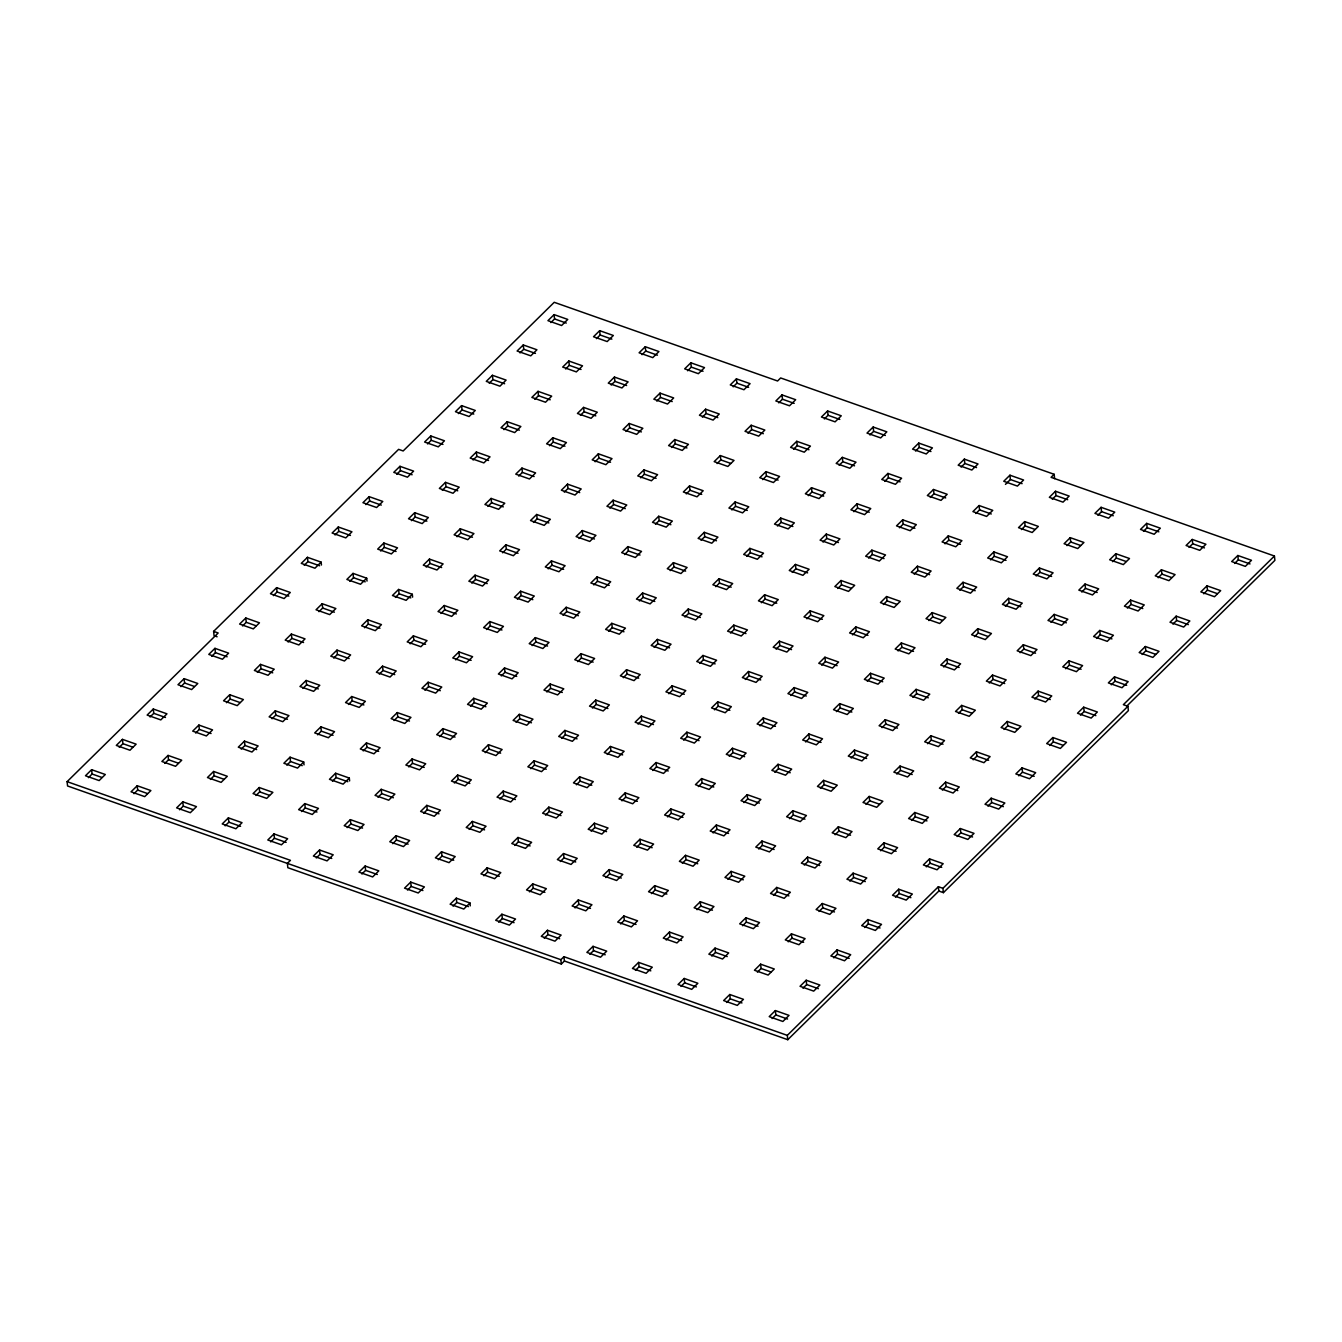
<?xml version="1.0" encoding="UTF-8"?>
<svg xmlns="http://www.w3.org/2000/svg" width="1342" height="1342" viewBox="0 0 1342 1342"><rect width="100%" height="100%" fill="white"/><g stroke="black" fill="none" stroke-linecap="round" stroke-linejoin="round"><path stroke-width="1.5" d="M217.119 636.779L214.083 635.705L213.613 631.377L398.608 449.352L403.154 450.962L554.229 302.302L777.588 380.994L780.658 377.958L1054.158 474.296L1054.627 478.624M286.97 863.275L67.57 785.976L67.1 781.648L218.176 632.988L213.613 631.377M91.625 769.687L85.469 775.76L99.14 780.574L105.313 774.502L91.625 769.687L92.095 774.015L88.404 777.655M122.457 739.358L116.301 745.414L129.973 750.228L136.146 744.173L122.457 739.358L122.927 743.686L119.237 747.326M153.29 709.012L147.134 715.085L160.805 719.899L166.962 713.827L153.29 709.012L153.76 713.34L150.069 716.98M184.122 678.666L177.966 684.739L191.638 689.553L197.794 683.497L184.122 678.666L184.592 682.994L180.902 686.634M214.955 648.337L208.782 654.41L222.47 659.224L228.626 653.151L214.955 648.337L215.425 652.665L211.734 656.305M245.787 617.991L239.614 624.064L253.303 628.878L259.459 622.822L245.787 617.991L246.257 622.319L242.55 625.959M276.62 587.662L270.447 593.734L284.118 598.549L290.291 592.476L276.62 587.662L277.089 591.99L273.382 595.63M307.452 557.316L301.279 563.388L314.951 568.203L321.124 562.13L307.452 557.316L307.922 561.644L304.215 565.284M338.285 526.987L332.111 533.042L345.783 537.874L351.956 531.801L338.285 526.987L338.754 531.315L335.047 534.955M369.117 496.641L362.944 502.713L376.616 507.528L382.789 501.455L369.117 496.641L369.587 500.969L365.88 504.609M399.95 466.311L393.776 472.367L407.448 477.182L413.621 471.126L399.95 466.311L400.419 470.623L396.712 474.28M430.765 435.965L424.609 442.038L438.28 446.852L444.454 440.78L430.765 435.965L431.235 440.293L427.544 443.934M461.598 405.62L455.441 411.692L469.113 416.506L475.286 410.451L461.598 405.62L462.067 409.947L458.377 413.588M492.43 375.29L486.274 381.363L499.945 386.177L506.102 380.105L492.43 375.29L492.9 379.618L489.209 383.258M523.263 344.944L517.106 351.017L530.778 355.831L536.934 349.776L523.263 344.944L523.732 349.272L520.042 352.912M554.095 314.615L547.939 320.671L561.61 325.502L567.767 319.43L554.095 314.615L554.565 318.943L550.874 322.583M137.219 785.741L131.046 791.814L144.718 796.628L150.891 790.572L137.219 785.741L137.689 790.069L133.982 793.709M168.052 755.412L161.879 761.484L175.55 766.299L181.724 760.226L168.052 755.412L168.522 759.74L164.814 763.38M198.884 725.066L192.711 731.138L206.383 735.953L212.556 729.897L198.884 725.066L199.354 729.394L195.647 733.034M229.7 694.737L223.544 700.792L237.215 705.624L243.388 699.551L229.7 694.737L230.17 699.065L226.479 702.705M260.533 664.391L254.376 670.463L268.048 675.278L274.221 669.205L260.533 664.391L261.002 668.719L257.312 672.359M291.365 634.061L285.209 640.117L298.88 644.948L305.037 638.876L291.365 634.061L291.835 638.389L288.144 642.03M322.197 603.715L316.041 609.788L329.713 614.602L335.869 608.53L322.197 603.715L322.667 608.043L318.977 611.684M353.03 573.386L346.857 579.442L360.545 584.256L366.702 578.201L353.03 573.386L353.5 577.697L349.809 581.338M383.862 543.04L377.689 549.113L391.378 553.927L397.534 547.855L383.862 543.04L384.332 547.368L380.625 551.008M414.695 512.694L408.522 518.767L422.193 523.581L428.366 517.526L414.695 512.694L415.164 517.022L411.457 520.662M445.527 482.365L439.354 488.438L453.026 493.252L459.199 487.18L445.527 482.365L445.997 486.693L442.29 490.333M476.36 452.019L470.186 458.092L483.858 462.906L490.031 456.85L476.36 452.019L476.829 456.347L473.122 459.987M507.192 421.69L501.019 427.746L514.691 432.577L520.864 426.504L507.192 421.69L507.662 426.018L503.955 429.658M538.025 391.344L531.851 397.417L545.523 402.231L551.696 396.158L538.025 391.344L538.494 395.672L534.787 399.312M568.84 361.015L562.684 367.071L576.355 371.902L582.529 365.829L568.84 361.015L569.31 365.343L565.619 368.983M599.673 330.669L593.516 336.741L607.188 341.556L613.361 335.483L599.673 330.669L600.142 334.997L596.452 338.637M182.797 801.811L176.624 807.867L190.312 812.698L196.469 806.626L182.797 801.811L183.267 806.139L179.56 809.78M213.63 771.465L207.456 777.538L221.128 782.352L227.301 776.28L213.63 771.465L214.099 775.793L210.392 779.434M244.462 741.136L238.289 747.192L251.96 752.023L258.134 745.951L244.462 741.136L244.932 745.464L241.225 749.104M275.295 710.79L269.121 716.863L282.793 721.677L288.966 715.605L275.295 710.79L275.764 715.118L272.057 718.758M306.127 680.461L299.954 686.517L313.625 691.331L319.799 685.276L306.127 680.461L306.597 684.772L302.889 688.412M336.959 650.115L330.786 656.188L344.458 661.002L350.631 654.93L336.959 650.115L337.429 654.443L333.722 658.083M367.775 619.769L361.619 625.842L375.29 630.656L381.464 624.6L367.775 619.769L368.245 624.097L364.554 627.737M398.608 589.44L392.451 595.513L406.123 600.327L412.296 594.254L398.608 589.44L399.077 593.768L395.387 597.408M429.44 559.094L423.284 565.167L436.955 569.981L443.112 563.908L429.44 559.094L429.91 563.422L426.219 567.062M460.272 528.765L454.116 534.821L467.788 539.652L473.944 533.579L460.272 528.765L460.742 533.093L457.052 536.733M491.105 498.419L484.932 504.491L498.62 509.306L504.777 503.233L491.105 498.419L491.575 502.747L487.884 506.387M521.937 468.09L515.764 474.145L529.453 478.977L535.609 472.904L521.937 468.09L522.407 472.418L518.7 476.058M552.77 437.744L546.597 443.816L560.285 448.631L566.441 442.558L552.77 437.744L553.24 442.072L549.532 445.712M583.602 407.398L577.429 413.47L591.101 418.285L597.274 412.229L583.602 407.398L584.072 411.726L580.365 415.366M614.435 377.068L608.262 383.141L621.933 387.955L628.106 381.883L614.435 377.068L614.904 381.396L611.197 385.037M645.267 346.722L639.094 352.795L652.766 357.609L658.939 351.554L645.267 346.722L645.737 351.05L642.03 354.691M228.375 817.865L222.218 823.938L235.89 828.752L242.046 822.68L228.375 817.865L228.845 822.193L225.154 825.833M259.207 787.519L253.051 793.592L266.723 798.406L272.879 792.35L259.207 787.519L259.677 791.847L255.986 795.487M290.04 757.19L283.867 763.263L297.555 768.077L303.711 762.004L290.04 757.19L290.509 761.518L286.819 765.158M320.872 726.844L314.699 732.917L328.387 737.731L334.544 731.675L320.872 726.844L321.342 731.172L317.635 734.812M351.705 696.515L345.531 702.587L359.203 707.402L365.376 701.329L351.705 696.515L352.174 700.843L348.467 704.483M382.537 666.169L376.364 672.241L390.036 677.056L396.209 670.983L382.537 666.169L383.007 670.497L379.3 674.137M413.37 635.84L407.196 641.895L420.868 646.727L427.041 640.654L413.37 635.84L413.839 640.168L410.132 643.808M444.202 605.494L438.029 611.566L451.7 616.381L457.874 610.308L444.202 605.494L444.672 609.822L440.964 613.462M475.034 575.164L468.861 581.22L482.533 586.035L488.706 579.979L475.034 575.164L475.504 579.492L471.797 583.133M505.85 544.818L499.694 550.891L513.365 555.705L519.539 549.633L505.85 544.818L506.32 549.146L502.629 552.787M536.683 514.472L530.526 520.545L544.198 525.359L550.371 519.304L536.683 514.472L537.152 518.8L533.462 522.441M567.515 484.143L561.359 490.216L575.03 495.03L581.187 488.958L567.515 484.143L567.985 488.471L564.294 492.111M598.347 453.797L592.191 459.87L605.863 464.684L612.019 458.628L598.347 453.797L598.817 458.125L595.127 461.765M629.18 423.468L623.024 429.541L636.695 434.355L642.852 428.283L629.18 423.468L629.65 427.796L625.959 431.436M660.012 393.122L653.839 399.195L667.528 404.009L673.684 397.937L660.012 393.122L660.482 397.45L656.775 401.09M690.845 362.793L684.672 368.849L698.36 373.68L704.516 367.607L690.845 362.793L691.315 367.121L687.607 370.761M273.969 833.919L267.796 839.991L281.468 844.806L287.641 838.75L273.969 833.919L274.439 838.247L270.732 841.887M304.785 803.59L298.629 809.662L312.3 814.477L318.473 808.404L304.785 803.59L305.255 807.918L301.564 811.558M335.617 773.244L329.461 779.316L343.133 784.131L349.306 778.058L335.617 773.244L336.087 777.572L332.397 781.212M366.45 742.914L360.293 748.97L373.965 753.801L380.121 747.729L366.45 742.914L366.92 747.242L363.229 750.883M397.282 712.568L391.126 718.641L404.798 723.455L410.954 717.383L397.282 712.568L397.752 716.896L394.062 720.537M428.115 682.239L421.942 688.295L435.63 693.109L441.786 687.054L428.115 682.239L428.584 686.55L424.894 690.207M458.947 651.893L452.774 657.966L466.462 662.78L472.619 656.708L458.947 651.893L459.417 656.221L455.71 659.861M489.78 621.547L483.606 627.62L497.295 632.434L503.451 626.378L489.78 621.547L490.249 625.875L486.542 629.515M520.612 591.218L514.439 597.291L528.111 602.105L534.284 596.033L520.612 591.218L521.082 595.546L517.375 599.186M551.445 560.872L545.271 566.945L558.943 571.759L565.116 565.703L551.445 560.872L551.914 565.2L548.207 568.84M582.277 530.543L576.104 536.599L589.775 541.43L595.949 535.357L582.277 530.543L582.747 534.871L579.039 538.511M613.109 500.197L606.936 506.269L620.608 511.084L626.781 505.011L613.109 500.197L613.579 504.525L609.872 508.165M643.925 469.868L637.769 475.924L651.44 480.755L657.614 474.682L643.925 469.868L644.395 474.196L640.704 477.836M674.758 439.522L668.601 445.594L682.273 450.409L688.446 444.336L674.758 439.522L675.227 443.85L671.537 447.49M705.59 409.193L699.434 415.248L713.105 420.063L719.262 414.007L705.59 409.193L706.06 413.504L702.369 417.144M736.423 378.847L730.266 384.919L743.938 389.734L750.094 383.661L736.423 378.847L736.892 383.175L733.202 386.815M1054.158 474.296L1051.071 477.333L1274.43 556.024L1123.355 704.684L1127.917 706.295L942.923 888.32L938.377 886.71L787.301 1035.37L563.942 956.695L564.412 961.006L561.342 964.042L287.842 867.704L287.373 863.376L290.459 860.339L67.1 781.648M319.547 849.989L313.374 856.045L327.045 860.876L333.219 854.804L319.547 849.989L320.017 854.317L316.309 857.957M350.379 819.643L344.206 825.716L357.878 830.53L364.051 824.458L350.379 819.643L350.849 823.971L347.142 827.611M381.212 789.314L375.039 795.37L388.71 800.184L394.884 794.128L381.212 789.314L381.682 793.625L377.974 797.265M412.044 758.968L405.871 765.041L419.543 769.855L425.716 763.783L412.044 758.968L412.514 763.296L408.807 766.936M442.86 728.622L436.704 734.695L450.375 739.509L456.548 733.453L442.86 728.622L443.33 732.95L439.639 736.59M473.692 698.293L467.536 704.365L481.208 709.18L487.381 703.107L473.692 698.293L474.162 702.621L470.472 706.261M504.525 667.947L498.368 674.019L512.04 678.834L518.197 672.761L504.525 667.947L504.995 672.275L501.304 675.915M535.357 637.618L529.201 643.674L542.873 648.505L549.029 642.432L535.357 637.618L535.827 641.946L532.137 645.586M566.19 607.272L560.033 613.344L573.705 618.159L579.861 612.086L566.19 607.272L566.659 611.6L562.969 615.24M597.022 576.943L590.849 582.998L604.537 587.83L610.694 581.757L597.022 576.943L597.492 581.271L593.785 584.911M627.855 546.597L621.682 552.669L635.37 557.484L641.526 551.411L627.855 546.597L628.324 550.925L624.617 554.565M658.687 516.267L652.514 522.323L666.186 527.138L672.359 521.082L658.687 516.267L659.157 520.579L655.45 524.219M689.52 485.921L683.346 491.994L697.018 496.808L703.191 490.736L689.52 485.921L689.989 490.249L686.282 493.89M720.352 455.575L714.179 461.648L727.85 466.462L734.024 460.407L720.352 455.575L720.822 459.903L717.114 463.544M751.185 425.246L745.011 431.319L758.683 436.133L764.856 430.061L751.185 425.246L751.654 429.574L747.947 433.214M782 394.9L775.844 400.973L789.515 405.787L795.689 399.715L782 394.9L782.47 399.228L778.779 402.868M365.125 866.043L358.951 872.115L372.64 876.93L378.796 870.857L365.125 866.043L365.594 870.371L361.904 874.011M395.957 835.697L389.784 841.769L403.472 846.584L409.629 840.528L395.957 835.697L396.427 840.025L392.72 843.665M426.79 805.368L420.616 811.44L434.288 816.255L440.461 810.182L426.79 805.368L427.259 809.696L423.552 813.336M457.622 775.022L451.449 781.094L465.12 785.909L471.294 779.836L457.622 775.022L458.092 779.35L454.384 782.99M488.454 744.693L482.281 750.748L495.953 755.58L502.126 749.507L488.454 744.693L488.924 749.021L485.217 752.661M519.287 714.347L513.114 720.419L526.785 725.234L532.959 719.161L519.287 714.347L519.757 718.675L516.049 722.315M550.119 684.017L543.946 690.073L557.618 694.904L563.791 688.832L550.119 684.017L550.589 688.345L546.882 691.986M580.935 653.671L574.779 659.744L588.45 664.558L594.623 658.486L580.935 653.671L581.405 657.999L577.714 661.64M611.767 623.325L605.611 629.398L619.283 634.212L625.456 628.157L611.767 623.325L612.237 627.653L608.547 631.294M642.6 592.996L636.443 599.069L650.115 603.883L656.272 597.811L642.6 592.996L643.07 597.324L639.379 600.964M673.432 562.65L667.276 568.723L680.948 573.537L687.104 567.481L673.432 562.65L673.902 566.978L670.212 570.618M704.265 532.321L698.108 538.394L711.78 543.208L717.936 537.135L704.265 532.321L704.735 536.649L701.044 540.289M735.097 501.975L728.924 508.048L742.612 512.862L748.769 506.79L735.097 501.975L735.567 506.303L731.86 509.943M765.93 471.646L759.757 477.702L773.445 482.533L779.601 476.46L765.93 471.646L766.399 475.974L762.692 479.614M796.762 441.3L790.589 447.372L804.261 452.187L810.434 446.114L796.762 441.3L797.232 445.628L793.525 449.268M827.595 410.971L821.421 417.026L835.093 421.841L841.266 415.785L827.595 410.971L828.064 415.299L824.357 418.939M410.702 882.097L404.546 888.169L418.218 892.984L424.391 886.911L410.702 882.097L411.172 886.425L407.482 890.065M441.535 851.767L435.378 857.823L449.05 862.654L455.206 856.582L441.535 851.767L442.004 856.095L438.314 859.736M472.367 821.421L466.211 827.494L479.882 832.308L486.039 826.236L472.367 821.421L472.837 825.749L469.146 829.39M503.2 791.092L497.043 797.148L510.715 801.962L516.871 795.907L503.2 791.092L503.669 795.42L499.979 799.06M534.032 760.746L527.859 766.819L541.547 771.633L547.704 765.561L534.032 760.746L534.502 765.074L530.795 768.714M564.865 730.4L558.691 736.473L572.38 741.287L578.536 735.231L564.865 730.4L565.334 734.728L561.627 738.368M595.697 700.071L589.524 706.144L603.195 710.958L609.369 704.885L595.697 700.071L596.167 704.399L592.459 708.039M626.529 669.725L620.356 675.798L634.028 680.612L640.201 674.556L626.529 669.725L626.999 674.053L623.292 677.693M657.362 639.396L651.189 645.468L664.86 650.283L671.034 644.21L657.362 639.396L657.832 643.724L654.124 647.364M688.194 609.05L682.021 615.122L695.693 619.937L701.866 613.864L688.194 609.05L688.664 613.378L684.957 617.018M719.01 578.721L712.854 584.777L726.525 589.608L732.698 583.535L719.01 578.721L719.48 583.049L715.789 586.689M749.842 548.375L743.686 554.447L757.358 559.262L763.531 553.189L749.842 548.375L750.312 552.703L746.622 556.343M780.675 518.046L774.519 524.101L788.19 528.916L794.347 522.86L780.675 518.046L781.145 522.357L777.454 526.014M811.507 487.7L805.351 493.772L819.023 498.587L825.179 492.514L811.507 487.7L811.977 492.028L808.287 495.668M842.34 457.354L836.183 463.426L849.855 468.241L856.011 462.185L842.34 457.354L842.81 461.682L839.119 465.322M873.172 427.024L866.999 433.097L880.688 437.911L886.844 431.839L873.172 427.024L873.642 431.352L869.935 434.993M456.297 898.167L450.124 904.223L463.795 909.037L469.968 902.981L456.297 898.167L456.766 902.478L453.059 906.135M487.129 867.821L480.956 873.894L494.628 878.708L500.801 872.636L487.129 867.821L487.599 872.149L483.892 875.789M517.945 837.475L511.788 843.548L525.46 848.362L531.633 842.306L517.945 837.475L518.415 841.803L514.724 845.443M548.777 807.146L542.621 813.218L556.293 818.033L562.466 811.96L548.777 807.146L549.247 811.474L545.557 815.114M579.61 776.8L573.453 782.872L587.125 787.687L593.281 781.631L579.61 776.8L580.08 781.128L576.389 784.768M610.442 746.471L604.286 752.527L617.957 757.358L624.114 751.285L610.442 746.471L610.912 750.799L607.221 754.439M641.275 716.125L635.118 722.197L648.79 727.012L654.946 720.939L641.275 716.125L641.744 720.453L638.054 724.093M672.107 685.796L665.934 691.851L679.622 696.683L685.779 690.61L672.107 685.796L672.577 690.123L668.87 693.764M702.94 655.45L696.766 661.522L710.455 666.337L716.611 660.264L702.94 655.45L703.409 659.778L699.702 663.418M733.772 625.12L727.599 631.176L741.27 635.991L747.444 629.935L733.772 625.12L734.242 629.432L730.534 633.072M764.605 594.774L758.431 600.847L772.103 605.661L778.276 599.589L764.605 594.774L765.074 599.102L761.367 602.743M795.437 564.428L789.264 570.501L802.935 575.315L809.109 569.26L795.437 564.428L795.907 568.756L792.199 572.397M826.269 534.099L820.096 540.172L833.768 544.986L839.941 538.914L826.269 534.099L826.739 538.427L823.032 542.067M857.085 503.753L850.929 509.826L864.6 514.64L870.773 508.568L857.085 503.753L857.555 508.081L853.864 511.721M887.918 473.424L881.761 479.48L895.433 484.311L901.606 478.238L887.918 473.424L888.387 477.752L884.697 481.392M918.75 443.078L912.594 449.151L926.265 453.965L932.422 447.892L918.75 443.078L919.22 447.406L915.529 451.046M501.874 914.221L495.701 920.293L509.39 925.108L515.546 919.035L501.874 914.221L502.344 918.549L498.637 922.189M532.707 883.875L526.534 889.947L540.205 894.762L546.379 888.689L532.707 883.875L533.177 888.203L529.469 891.843M563.539 853.546L557.366 859.601L571.038 864.433L577.211 858.36L563.539 853.546L564.009 857.873L560.302 861.514M594.372 823.2L588.199 829.272L601.87 834.087L608.043 828.014L594.372 823.2L594.841 827.528L591.134 831.168M625.204 792.87L619.031 798.926L632.703 803.757L638.876 797.685L625.204 792.87L625.674 797.198L621.967 800.838M656.02 762.524L649.863 768.597L663.535 773.411L669.708 767.339L656.02 762.524L656.49 766.852L652.799 770.493M686.852 732.195L680.696 738.251L694.368 743.065L700.541 737.01L686.852 732.195L687.322 736.506L683.632 740.147M717.685 701.849L711.528 707.922L725.2 712.736L731.356 706.664L717.685 701.849L718.155 706.177L714.464 709.817M748.517 671.503L742.361 677.576L756.032 682.39L762.189 676.334L748.517 671.503L748.987 675.831L745.296 679.471M779.35 641.174L773.193 647.247L786.865 652.061L793.021 645.988L779.35 641.174L779.819 645.502L776.129 649.142M810.182 610.828L804.009 616.901L817.697 621.715L823.854 615.643L810.182 610.828L810.652 615.156L806.945 618.796M841.015 580.499L834.841 586.555L848.53 591.386L854.686 585.313L841.015 580.499L841.484 584.827L837.777 588.467M871.847 550.153L865.674 556.225L879.346 561.04L885.519 554.967L871.847 550.153L872.317 554.481L868.609 558.121M902.68 519.824L896.506 525.879L910.178 530.711L916.351 524.638L902.68 519.824L903.149 524.152L899.442 527.792M933.512 489.478L927.339 495.55L941.01 500.365L947.184 494.292L933.512 489.478L933.982 493.806L930.274 497.446M964.344 459.132L958.171 465.204L971.843 470.019L978.016 463.963L964.344 459.132L964.814 463.46L961.107 467.1M547.452 930.274L541.296 936.347L554.967 941.161L561.124 935.089L547.452 930.274L547.922 934.602L544.231 938.243M578.285 899.945L572.128 906.001L585.8 910.815L591.956 904.76L578.285 899.945L578.754 904.273L575.064 907.913M609.117 869.599L602.944 875.672L616.632 880.486L622.789 874.414L609.117 869.599L609.587 873.927L605.879 877.567M639.949 839.253L633.776 845.326L647.465 850.14L653.621 844.084L639.949 839.253L640.419 843.581L636.712 847.221M670.782 808.924L664.609 814.997L678.28 819.811L684.454 813.738L670.782 808.924L671.252 813.252L667.544 816.892M701.614 778.578L695.441 784.651L709.113 789.465L715.286 783.409L701.614 778.578L702.084 782.906L698.377 786.546M732.447 748.249L726.274 754.321L739.945 759.136L746.118 753.063L732.447 748.249L732.917 752.577L729.209 756.217M763.279 717.903L757.106 723.975L770.778 728.79L776.951 722.717L763.279 717.903L763.749 722.231L760.042 725.871M794.095 687.574L787.939 693.629L801.61 698.461L807.783 692.388L794.095 687.574L794.565 691.902L790.874 695.542M824.927 657.228L818.771 663.3L832.443 668.115L838.616 662.042L824.927 657.228L825.397 661.556L821.707 665.196M855.76 626.899L849.603 632.954L863.275 637.769L869.431 631.713L855.76 626.899L856.23 631.226L852.539 634.867M886.592 596.553L880.436 602.625L894.107 607.44L900.264 601.367L886.592 596.553L887.062 600.88L883.372 604.521M917.425 566.207L911.268 572.279L924.94 577.094L931.096 571.038L917.425 566.207L917.894 570.535L914.204 574.175M948.257 535.877L942.084 541.95L955.772 546.764L961.929 540.692L948.257 535.877L948.727 540.205L945.036 543.846M979.09 505.531L972.916 511.604L986.605 516.418L992.761 510.363L979.09 505.531L979.559 509.859L975.852 513.5M1009.922 475.202L1003.749 481.275L1017.421 486.089L1023.594 480.017L1009.922 475.202L1010.392 479.53L1005.46 484.378M561.342 964.042L560.872 959.715L563.942 956.695M593.03 946.328L586.873 952.401L600.545 957.215L606.718 951.159L593.03 946.328L593.5 950.656L589.809 954.296M623.862 915.999L617.706 922.071L631.377 926.886L637.551 920.813L623.862 915.999L624.332 920.327L620.641 923.967M654.695 885.653L648.538 891.725L662.21 896.54L668.366 890.484L654.695 885.653L655.164 889.981L651.474 893.621M685.527 855.324L679.371 861.379L693.042 866.211L699.199 860.138L685.527 855.324L685.997 859.652L682.306 863.292M716.36 824.978L710.203 831.05L723.875 835.865L730.031 829.792L716.36 824.978L716.829 829.306L713.139 832.946M747.192 794.649L741.019 800.704L754.707 805.535L760.864 799.463L747.192 794.649L747.662 798.976L743.954 802.617M778.024 764.303L771.851 770.375L785.54 775.19L791.696 769.117L778.024 764.303L778.494 768.63L774.787 772.271M808.857 733.973L802.684 740.029L816.355 744.844L822.529 738.788L808.857 733.973L809.327 738.285L805.619 741.941M839.689 703.627L833.516 709.7L847.188 714.514L853.361 708.442L839.689 703.627L840.159 707.955L836.452 711.596M870.522 673.281L864.349 679.354L878.02 684.168L884.193 678.113L870.522 673.281L870.992 677.609L867.284 681.25M901.354 642.952L895.181 649.025L908.853 653.839L915.026 647.767L901.354 642.952L901.824 647.28L898.117 650.92M932.17 612.606L926.014 618.679L939.685 623.493L945.858 617.437L932.17 612.606L932.656 616.934L928.949 620.574M963.002 582.277L956.846 588.333L970.518 593.164L976.691 587.091L963.002 582.277L963.472 586.605L959.782 590.245M993.835 551.931L987.678 558.004L1001.35 562.818L1007.507 556.745L993.835 551.931L994.305 556.259L990.614 559.899M1024.667 521.602L1018.511 527.658L1032.183 532.489L1038.339 526.416L1024.667 521.602L1025.137 525.93L1021.447 529.57M1055.5 491.256L1049.343 497.328L1063.015 502.143L1069.171 496.07L1055.5 491.256L1055.969 495.584L1052.279 499.224M638.624 962.399L632.451 968.454L646.123 973.286L652.296 967.213L638.624 962.399L639.094 966.726L635.387 970.367M669.457 932.053L663.284 938.125L676.955 942.94L683.128 936.867L669.457 932.053L669.926 936.381L666.219 940.021M700.289 901.723L694.116 907.779L707.788 912.61L713.961 906.538L700.289 901.723L700.759 906.051L697.052 909.691M731.105 871.377L724.948 877.45L738.62 882.264L744.793 876.192L731.105 871.377L731.575 875.705L727.884 879.346M761.937 841.048L755.781 847.104L769.452 851.918L775.626 845.863L761.937 841.048L762.407 845.359L758.716 849M792.77 810.702L786.613 816.775L800.285 821.589L806.441 815.517L792.77 810.702L793.239 815.03L789.549 818.67M823.602 780.356L817.446 786.429L831.117 791.243L837.274 785.187L823.602 780.356L824.072 784.684L820.381 788.324M854.435 750.027L848.278 756.1L861.95 760.914L868.106 754.841L854.435 750.027L854.904 754.355L851.214 757.995M885.267 719.681L879.094 725.754L892.782 730.568L898.939 724.495L885.267 719.681L885.737 724.009L882.029 727.649M916.1 689.352L909.926 695.408L923.615 700.239L929.771 694.166L916.1 689.352L916.569 693.68L912.862 697.32M946.932 659.006L940.759 665.078L954.43 669.893L960.604 663.82L946.932 659.006L947.402 663.334L943.694 666.974M977.764 628.677L971.591 634.732L985.263 639.564L991.436 633.491L977.764 628.677L978.234 633.005L974.527 636.645M1008.597 598.331L1002.424 604.403L1016.095 609.218L1022.268 603.145L1008.597 598.331L1009.067 602.659L1005.359 606.299M1039.429 568.002L1033.256 574.057L1046.928 578.872L1053.101 572.816L1039.429 568.002L1039.899 572.313L1036.192 575.953M1070.245 537.656L1064.089 543.728L1077.76 548.543L1083.933 542.47L1070.245 537.656L1070.731 541.983L1067.024 545.624M1101.077 507.31L1094.921 513.382L1108.593 518.197L1114.766 512.141L1101.077 507.31L1101.547 511.637L1097.857 515.278M684.202 978.452L678.029 984.525L691.717 989.339L697.874 983.267L684.202 978.452L684.672 982.78L680.964 986.42M715.034 948.106L708.861 954.179L722.55 958.993L728.706 952.937L715.034 948.106L715.504 952.434L711.797 956.074M745.867 917.777L739.694 923.85L753.365 928.664L759.538 922.591L745.867 917.777L746.337 922.105L742.629 925.745M776.699 887.431L770.526 893.504L784.198 898.318L790.371 892.262L776.699 887.431L777.169 891.759L773.462 895.399M807.532 857.102L801.359 863.174L815.03 867.989L821.203 861.916L807.532 857.102L808.001 861.43L804.294 865.07M838.364 826.756L832.191 832.828L845.863 837.643L852.036 831.57L838.364 826.756L838.834 831.084L835.127 834.724M869.18 796.427L863.023 802.482L876.695 807.314L882.868 801.241L869.18 796.427L869.666 800.755L865.959 804.395M900.012 766.081L893.856 772.153L907.528 776.968L913.701 770.895L900.012 766.081L900.482 770.409L896.792 774.049M930.845 735.752L924.688 741.807L938.36 746.622L944.516 740.566L930.845 735.752L931.314 740.079L927.624 743.72M961.677 705.406L955.521 711.478L969.192 716.293L975.349 710.22L961.677 705.406L962.147 709.733L958.456 713.374M992.51 675.06L986.353 681.132L1000.025 685.947L1006.181 679.891L992.51 675.06L992.979 679.388L989.289 683.028M1023.342 644.73L1017.169 650.803L1030.857 655.617L1037.014 649.545L1023.342 644.73L1023.812 649.058L1020.121 652.698M1054.175 614.384L1048.001 620.457L1061.69 625.271L1067.846 619.216L1054.175 614.384L1054.644 618.712L1050.937 622.352M1085.007 584.055L1078.834 590.128L1092.505 594.942L1098.679 588.87L1085.007 584.055L1085.477 588.383L1081.769 592.023M1115.839 553.709L1109.666 559.782L1123.338 564.596L1129.511 558.524L1115.839 553.709L1116.309 558.037L1112.602 561.677M1146.672 523.38L1140.499 529.436L1154.17 534.267L1160.344 528.194L1146.672 523.38L1147.142 527.708L1143.434 531.348M729.78 994.506L723.623 1000.578L737.295 1005.393L743.451 999.337L729.78 994.506L730.249 998.834L726.559 1002.474M760.612 964.177L754.456 970.249L768.127 975.064L774.284 968.991L760.612 964.177L761.082 968.505L757.391 972.145M791.445 933.831L785.288 939.903L798.96 944.718L805.116 938.645L791.445 933.831L791.914 938.159L788.224 941.799M822.277 903.502L816.104 909.557L829.792 914.388L835.949 908.316L822.277 903.502L822.747 907.829L819.039 911.47M853.109 873.156L846.936 879.228L860.625 884.043L866.781 877.97L853.109 873.156L853.579 877.483L849.872 881.124M883.942 842.826L877.769 848.882L891.44 853.697L897.613 847.641L883.942 842.826L884.412 847.138L880.704 850.794M914.774 812.48L908.601 818.553L922.273 823.367L928.446 817.295L914.774 812.48L915.244 816.808L911.537 820.448M945.607 782.134L939.434 788.207L953.105 793.021L959.278 786.966L945.607 782.134L946.076 786.462L942.369 790.102M976.439 751.805L970.266 757.878L983.938 762.692L990.111 756.62L976.439 751.805L976.909 756.133L973.202 759.773M1007.255 721.459L1001.098 727.532L1014.77 732.346L1020.943 726.29L1007.255 721.459L1007.741 725.787L1004.034 729.427M1038.087 691.13L1031.931 697.186L1045.603 702.017L1051.776 695.944L1038.087 691.13L1038.557 695.458L1034.867 699.098M1068.92 660.784L1062.763 666.857L1076.435 671.671L1082.608 665.598L1068.92 660.784L1069.389 665.112L1065.699 668.752M1099.752 630.455L1093.596 636.511L1107.267 641.342L1113.424 635.269L1099.752 630.455L1100.222 634.783L1096.531 638.423M1130.585 600.109L1124.428 606.181L1138.1 610.996L1144.256 604.923L1130.585 600.109L1131.054 604.437L1127.364 608.077M1161.417 569.78L1155.244 575.835L1168.932 580.65L1175.089 574.594L1161.417 569.78L1161.887 574.091L1158.196 577.748M1192.25 539.434L1186.076 545.506L1199.765 550.321L1205.921 544.248L1192.25 539.434L1192.719 543.762L1189.012 547.402M775.374 1010.576L769.201 1016.632L782.872 1021.463L789.046 1015.391L775.374 1010.576L775.844 1014.904L772.136 1018.544M806.19 980.23L800.033 986.303L813.705 991.117L819.878 985.045L806.19 980.23L806.659 984.558L802.969 988.198M837.022 949.901L830.866 955.957L844.537 960.771L850.711 954.716L837.022 949.901L837.492 954.212L833.801 957.852M867.855 919.555L861.698 925.628L875.37 930.442L881.526 924.37L867.855 919.555L868.324 923.883L864.634 927.523M898.687 889.209L892.531 895.282L906.202 900.096L912.359 894.04L898.687 889.209L899.157 893.537L895.466 897.177M929.52 858.88L923.363 864.953L937.035 869.767L943.191 863.694L929.52 858.88L929.989 863.208L926.299 866.848M960.352 828.534L954.179 834.607L967.867 839.421L974.024 833.365L960.352 828.534L960.822 832.862L957.131 836.502M991.184 798.205L985.011 804.261L998.7 809.092L1004.856 803.019L991.184 798.205L991.654 802.533L987.947 806.173M1022.017 767.859L1015.844 773.931L1029.515 778.746L1035.688 772.673L1022.017 767.859L1022.487 772.187L1018.779 775.827M1052.849 737.53L1046.676 743.585L1060.348 748.417L1066.521 742.344L1052.849 737.53L1053.319 741.858L1049.612 745.498M1083.682 707.184L1077.509 713.256L1091.18 718.071L1097.353 711.998L1083.682 707.184L1084.151 711.512L1080.444 715.152M1114.514 676.854L1108.341 682.91L1122.013 687.725L1128.186 681.669L1114.514 676.854L1114.984 681.166L1111.277 684.806M1145.347 646.508L1139.173 652.581L1152.845 657.395L1159.018 651.323L1145.347 646.508L1145.816 650.836L1142.109 654.477M1176.162 616.163L1170.006 622.235L1183.678 627.049L1189.851 620.994L1176.162 616.163L1176.632 620.49L1172.942 624.131M1206.995 585.833L1200.838 591.906L1214.51 596.72L1220.683 590.648L1206.995 585.833L1207.464 590.161L1203.774 593.801M1237.827 555.487L1231.671 561.56L1245.342 566.374L1251.499 560.302L1237.827 555.487L1238.297 559.815L1234.606 563.455M564.412 961.006L787.771 1039.698L938.846 891.038L938.377 886.71M1126.794 706.093L1274.9 560.352L1274.43 556.024M938.846 891.038L943.392 892.648L1128.387 710.623L1127.917 706.295M554.565 318.943L566.29 323.07M600.142 334.997L611.868 339.123M645.737 351.05L657.446 355.177M691.315 367.121L703.04 371.248M736.892 383.175L748.618 387.301M782.47 399.228L794.196 403.355M828.064 415.299L839.773 419.425M873.642 431.352L885.368 435.479M919.22 447.406L930.945 451.533M964.814 463.46L976.523 467.603M1010.392 479.53L1022.118 483.657M1055.969 495.584L1067.695 499.71M1101.547 511.637L1113.273 515.764M1147.142 527.708L1158.851 531.835M1192.719 543.762L1204.445 547.888M1238.297 559.815L1250.023 563.942M523.732 349.272L535.458 353.399M569.31 365.343L581.036 369.469M614.904 381.396L626.613 385.523M660.482 397.45L672.208 401.577M706.06 413.504L717.785 417.647M751.654 429.574L763.363 433.701M797.232 445.628L808.958 449.755M842.81 461.682L854.535 465.825M888.387 477.752L900.113 481.879M933.982 493.806L945.691 497.932M979.559 509.859L991.285 513.986M1025.137 525.93L1034.917 529.369M1070.731 541.983L1080.495 545.422M1116.309 558.037L1126.072 561.476M1161.887 574.091L1171.65 577.546M1207.464 590.161L1217.244 593.6M492.9 379.618L504.626 383.745M538.494 395.672L550.203 399.799M584.072 411.726L595.798 415.869M629.65 427.796L641.375 431.923M675.227 443.85L686.953 447.976M720.822 459.903L730.585 463.342M766.399 475.974L778.125 480.1M811.977 492.028L823.703 496.154M857.555 508.081L869.281 512.208M903.149 524.152L914.875 528.278M948.727 540.205L960.453 544.332M994.305 556.259L1006.03 560.386M1039.899 572.313L1051.608 576.456M1085.477 588.383L1097.202 592.51M1131.054 604.437L1142.78 608.563M1176.632 620.49L1188.358 624.634M462.067 409.947L473.793 414.091M507.662 426.018L519.371 430.145M553.24 442.072L564.965 446.198M598.817 458.125L610.543 462.252M644.395 474.196L656.121 478.322M689.989 490.249L701.698 494.376M735.567 506.303L747.293 510.43M781.145 522.357L792.87 526.5M826.739 538.427L838.448 542.554M872.317 554.481L884.043 558.607M917.894 570.535L929.62 574.678M963.472 586.605L975.198 590.732M1009.067 602.659L1020.776 606.785M1054.644 618.712L1066.37 622.839M1100.222 634.783L1111.948 638.909M1145.816 650.836L1155.579 654.275M431.235 440.293L442.961 444.42M476.829 456.347L488.538 460.474M522.407 472.418L534.133 476.544M567.985 488.471L579.71 492.598M613.579 504.525L625.288 508.652M659.157 520.579L670.883 524.722M704.735 536.649L716.46 540.776M750.312 552.703L762.038 556.829M795.907 568.756L807.616 572.9M841.484 584.827L851.247 588.266M887.062 600.88L896.842 604.319M932.656 616.934L942.419 620.373M978.234 633.005L987.997 636.443M1023.812 649.058L1035.538 653.185M1069.389 665.112L1081.115 669.239M1114.984 681.166L1126.693 685.309M400.419 470.623L412.128 474.766M445.997 486.693L457.723 490.82M491.575 502.747L503.3 506.873M537.152 518.8L548.878 522.944M582.747 534.871L594.456 538.998M628.324 550.925L640.05 555.051M673.902 566.978L685.628 571.105M719.48 583.049L731.205 587.175M765.074 599.102L776.783 603.229M810.652 615.156L822.378 619.283M856.23 631.226L867.955 635.353M901.824 647.28L913.533 651.407M947.402 663.334L959.127 667.46M992.979 679.388L1004.705 683.531M1038.557 695.458L1050.283 699.585M1084.151 711.512L1095.86 715.638M369.587 500.969L381.296 505.095M415.164 517.022L426.89 521.166M460.742 533.093L472.468 537.219M506.32 549.146L518.046 553.273M551.914 565.2L563.623 569.327M597.492 581.271L609.218 585.397M643.07 597.324L654.795 601.451M688.664 613.378L700.373 617.505M734.242 629.432L745.967 633.575M779.819 645.502L791.545 649.629M825.397 661.556L837.123 665.682M870.992 677.609L882.701 681.753M916.569 693.68L928.295 697.806M962.147 709.733L971.927 713.172M1007.741 725.787L1017.504 729.226M1053.319 741.858L1063.082 745.296M338.754 531.315L350.463 535.441M384.332 547.368L396.058 551.495M429.91 563.422L441.635 567.549M475.504 579.492L487.213 583.619M521.082 595.546L532.808 599.673M566.659 611.6L578.385 615.726M612.237 627.653L623.963 631.797M657.832 643.724L669.541 647.851M703.409 659.778L715.135 663.904M748.987 675.831L760.713 679.958M794.565 691.902L806.29 696.028M840.159 707.955L851.868 712.082M885.737 724.009L897.462 728.136M931.314 740.079L943.04 744.206M976.909 756.133L988.618 760.26M1022.487 772.187L1034.212 776.313M307.922 561.644L319.648 565.77M353.5 577.697L365.225 581.841M399.077 593.768L410.803 597.895M444.672 609.822L456.381 613.948M490.249 625.875L501.975 630.019M535.827 641.946L547.553 646.072M581.405 657.999L593.13 662.126M626.999 674.053L638.708 678.18M672.577 690.123L684.303 694.25M718.155 706.177L729.88 710.304M763.749 722.231L775.458 726.357M809.327 738.285L821.052 742.428M854.904 754.355L866.63 758.482M900.482 770.409L912.208 774.535M946.076 786.462L957.785 790.606M991.654 802.533L1003.38 806.659M277.089 591.99L288.815 596.116M322.667 608.043L334.393 612.17M368.245 624.097L379.971 628.224M413.839 640.168L425.548 644.294M459.417 656.221L471.143 660.348M504.995 672.275L516.72 676.402M550.589 688.345L562.298 692.472M596.167 704.399L607.892 708.526M641.744 720.453L653.47 724.579M687.322 736.506L699.048 740.65M732.917 752.577L744.625 756.703M778.494 768.63L790.22 772.757M824.072 784.684L833.835 788.123M869.666 800.755L879.429 804.193M915.244 816.808L926.97 820.935M960.822 832.862L972.547 836.989M246.257 622.319L256.02 625.758M291.835 638.389L303.56 642.516M337.429 654.443L349.138 658.57M383.007 670.497L394.733 674.623M428.584 686.55L440.31 690.694M474.162 702.621L485.888 706.748M519.757 718.675L531.466 722.801M565.334 734.728L577.06 738.872M610.912 750.799L622.638 754.925M656.49 766.852L668.215 770.979M702.084 782.906L713.793 787.033M747.662 798.976L759.387 803.103M793.239 815.03L804.965 819.157M838.834 831.084L850.543 835.21M884.412 847.138L896.137 851.281M929.989 863.208L941.715 867.335M215.425 652.665L227.15 656.792M261.002 668.719L272.728 672.845M306.597 684.772L318.306 688.916M352.174 700.843L363.9 704.969M397.752 716.896L409.478 721.023M443.33 732.95L455.055 737.093M488.924 749.021L500.633 753.147M534.502 765.074L546.228 769.201M580.08 781.128L591.805 785.255M625.674 797.198L637.383 801.325M671.252 813.252L682.977 817.379M716.829 829.306L728.555 833.432M762.407 845.359L774.133 849.503M808.001 861.43L819.71 865.556M853.579 877.483L865.305 881.61M899.157 893.537L910.883 897.681M184.592 682.994L194.355 686.45M230.17 699.065L239.95 702.503M275.764 715.118L287.473 719.245M321.342 731.172L333.068 735.299M366.92 747.242L378.645 751.369M412.514 763.296L424.223 767.423M458.092 779.35L469.817 783.476M503.669 795.42L515.395 799.547M549.247 811.474L560.973 815.601M594.841 827.528L606.55 831.654M640.419 843.581L652.145 847.725M685.997 859.652L697.723 863.778M731.575 875.705L743.3 879.832M777.169 891.759L788.878 895.886M822.747 907.829L834.472 911.956M868.324 923.883L880.05 928.01M153.76 713.34L165.485 717.467M199.354 729.394L211.063 733.52M244.932 745.464L256.657 749.591M290.509 761.518L302.235 765.645M336.087 777.572L347.813 781.698M381.682 793.625L393.391 797.769M427.259 809.696L438.985 813.822M472.837 825.749L484.563 829.876M518.415 841.803L530.14 845.946M564.009 857.873L575.718 862M609.587 873.927L621.312 878.054M655.164 889.981L666.89 894.107M700.759 906.051L712.468 910.178M746.337 922.105L758.062 926.232M791.914 938.159L803.64 942.285M837.492 954.212L849.218 958.356M122.927 743.686L132.707 747.125M168.522 759.74L178.285 763.179M214.099 775.793L223.862 779.232M259.677 791.847L269.44 795.303M305.255 807.918L316.98 812.044M350.849 823.971L362.558 828.098M396.427 840.025L408.153 844.152M442.004 856.095L453.73 860.222M487.599 872.149L499.308 876.276M533.177 888.203L544.902 892.329M578.754 904.273L590.48 908.4M624.332 920.327L636.058 924.453M669.926 936.381L681.635 940.507M715.504 952.434L727.23 956.578M761.082 968.505L770.845 971.943M806.659 984.558L818.385 988.685M92.095 774.015L101.875 777.454M137.689 790.069L147.452 793.525M183.267 806.139L193.03 809.578M228.845 822.193L240.57 826.32M274.439 838.247L286.148 842.373M320.017 854.317L331.742 858.444M365.594 870.371L377.32 874.498M411.172 886.425L422.898 890.551M456.766 902.478L468.475 906.622M502.344 918.549L514.07 922.675M547.922 934.602L559.648 938.729M593.5 950.656L605.225 954.799M639.094 966.726L650.803 970.853M684.672 982.78L696.397 986.907M730.249 998.834L741.975 1002.96M775.844 1014.904L787.553 1019.031M287.373 863.376L560.872 959.715M942.923 888.32L943.392 892.648M787.301 1035.37L787.771 1039.698M469.968 902.981L470.27 905.867M412.296 594.254L412.598 597.14M366.702 578.201L367.02 581.086M349.306 778.058L349.608 780.943M321.124 562.13L321.443 565.016M303.711 762.004L304.03 764.89"/></g></svg>
